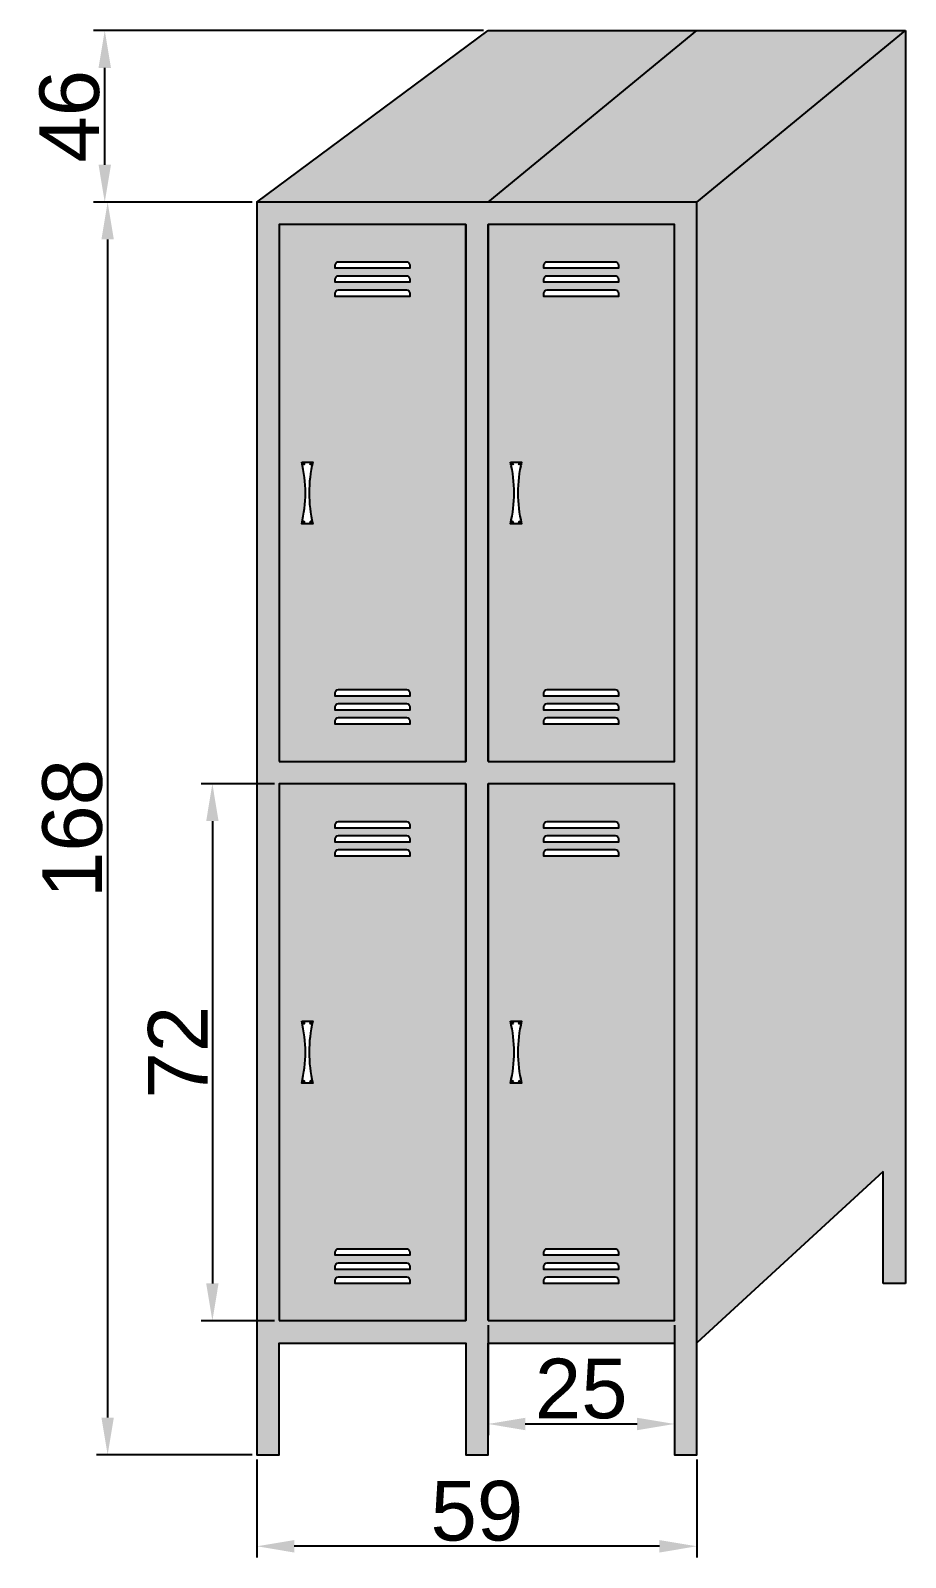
# Model space of a CAD drawing. Header units: millimetres. Extents: x 6614975 to 6624097, y 8742145 to 8746891.
# Drawn here: x 6615207.1 to 6615324.4, y 8744718.1 to 8744922.8 of the extents above; entities that cross this region are included whole.
import ezdxf

# ---------------------------------------------------------------- set-up
doc = ezdxf.new("R2010")
doc.units = ezdxf.units.MM
doc.styles.get("Standard").update_dxf_attribs({"font": 'arial.ttf'})
doc.dimstyles.new('ISO-25', dxfattribs={"dimtxt": 8, "dimasz": 5, "dimexe": 1.5, "dimexo": 0.625, "dimtad": 1, "dimtxsty": 'Standard', "dimcen": 2.5, "dimclrd": 1, "dimclre": 1, "dimclrt": 143, "dimadec": 0, "dimazin": 0, "dimtfac": 1, "dimtmove": 0, "dimatfit": 3, "dimfxl": 1, "dimarcsym": 0})

# ---------------------------------------------------------------- blocks, each defined once
blk = doc.blocks.new('*D230')
at = {"color": 1, "lineweight": -2, "transparency": 16777216}
for p, q in [((6615236.8, 8744899.84), (6615215.9, 8744899.84)), ((6615236.8, 8744731.84), (6615215.9, 8744731.84))]:
    blk.add_line(p, q, dxfattribs=at)
at = {"color": 1, "linetype": 'Continuous', "lineweight": -2, "transparency": 16777216}
blk.add_line((6615217.4, 8744894.84), (6615217.4, 8744736.84), dxfattribs=at)
at = {"color": 1, "transparency": 16777216}
for points in [[(6615216.57, 8744894.84), (6615218.23, 8744894.84), (6615217.4, 8744899.84)], [(6615216.57, 8744736.84), (6615218.23, 8744736.84), (6615217.4, 8744731.84)]]:
    blk.add_solid(points, dxfattribs=at)
at = {"layer": 'Defpoints', "color": 0, "transparency": 16777216}
for p in [(6615237.43, 8744899.84), (6615217.4, 8744731.84), (6615237.43, 8744731.84)]:
    blk.add_point(p, dxfattribs=at)
at = {"color": 143, "transparency": 16777216, "insert": (6615212.69, 8744815.84), "char_height": 8, "attachment_point": 5, "rotation": 90}
blk.add_mtext('168', dxfattribs=at)
blk = doc.blocks.new('*D231')
at = {"color": 1, "lineweight": -2, "transparency": 16777216}
for p, q in [((6615267.8, 8744922.84), (6615215.51, 8744922.84)), ((6615236.8, 8744899.84), (6615215.51, 8744899.84))]:
    blk.add_line(p, q, dxfattribs=at)
at = {"color": 1, "linetype": 'Continuous', "lineweight": -2, "transparency": 16777216}
blk.add_line((6615217.01, 8744904.84), (6615217.01, 8744917.84), dxfattribs=at)
at = {"color": 1, "transparency": 16777216}
for points in [[(6615216.18, 8744917.84), (6615217.85, 8744917.84), (6615217.01, 8744922.84)], [(6615216.18, 8744904.84), (6615217.85, 8744904.84), (6615217.01, 8744899.84)]]:
    blk.add_solid(points, dxfattribs=at)
at = {"layer": 'Defpoints', "color": 0, "transparency": 16777216}
for p in [(6615217.01, 8744922.84), (6615268.43, 8744922.84), (6615237.43, 8744899.84)]:
    blk.add_point(p, dxfattribs=at)
at = {"color": 143, "transparency": 16777216, "insert": (6615212.3, 8744911.34), "char_height": 8, "attachment_point": 5, "rotation": 90}
blk.add_mtext('46', dxfattribs=at)
blk = doc.blocks.new('*D232')
at = {"color": 1, "lineweight": -2, "transparency": 16777216}
for p, q in [((6615237.43, 8744731.22), (6615237.43, 8744718.09)), ((6615296.43, 8744731.22), (6615296.43, 8744718.09))]:
    blk.add_line(p, q, dxfattribs=at)
at = {"color": 1, "linetype": 'Continuous', "lineweight": -2, "transparency": 16777216}
blk.add_line((6615291.43, 8744719.59), (6615242.43, 8744719.59), dxfattribs=at)
at = {"color": 1, "transparency": 16777216}
for points in [[(6615242.43, 8744720.42), (6615242.43, 8744718.75), (6615237.43, 8744719.59)], [(6615291.43, 8744720.42), (6615291.43, 8744718.75), (6615296.43, 8744719.59)]]:
    blk.add_solid(points, dxfattribs=at)
at = {"layer": 'Defpoints', "color": 0, "transparency": 16777216}
for p in [(6615237.43, 8744731.84), (6615296.43, 8744731.84), (6615237.43, 8744719.59)]:
    blk.add_point(p, dxfattribs=at)
at = {"color": 143, "transparency": 16777216, "insert": (6615266.93, 8744724.3), "char_height": 8, "attachment_point": 5}
blk.add_mtext('59', dxfattribs=at)
blk = doc.blocks.new('*D233')
at = {"color": 1, "lineweight": -2, "transparency": 16777216}
for p, q in [((6615239.8, 8744821.84), (6615229.95, 8744821.84)), ((6615239.8, 8744749.84), (6615229.95, 8744749.84))]:
    blk.add_line(p, q, dxfattribs=at)
at = {"color": 1, "linetype": 'Continuous', "lineweight": -2, "transparency": 16777216}
blk.add_line((6615231.45, 8744816.84), (6615231.45, 8744754.84), dxfattribs=at)
at = {"color": 1, "transparency": 16777216}
for points in [[(6615230.62, 8744816.84), (6615232.28, 8744816.84), (6615231.45, 8744821.84)], [(6615230.62, 8744754.84), (6615232.28, 8744754.84), (6615231.45, 8744749.84)]]:
    blk.add_solid(points, dxfattribs=at)
at = {"layer": 'Defpoints', "color": 0, "transparency": 16777216}
for p in [(6615240.43, 8744821.84), (6615231.45, 8744749.84), (6615240.43, 8744749.84)]:
    blk.add_point(p, dxfattribs=at)
at = {"color": 143, "transparency": 16777216, "insert": (6615226.81, 8744785.84), "char_height": 8, "attachment_point": 5, "rotation": 90}
blk.add_mtext('72', dxfattribs=at)
blk = doc.blocks.new('*D234')
at = {"color": 1, "lineweight": -2, "transparency": 16777216}
for p, q in [((6615268.43, 8744749.22), (6615268.43, 8744734.49)), ((6615293.43, 8744749.22), (6615293.43, 8744734.49))]:
    blk.add_line(p, q, dxfattribs=at)
at = {"color": 1, "linetype": 'Continuous', "lineweight": -2, "transparency": 16777216}
blk.add_line((6615273.43, 8744735.99), (6615288.43, 8744735.99), dxfattribs=at)
at = {"color": 1, "transparency": 16777216}
for points in [[(6615273.43, 8744736.82), (6615273.43, 8744735.15), (6615268.43, 8744735.99)], [(6615288.43, 8744736.82), (6615288.43, 8744735.15), (6615293.43, 8744735.99)]]:
    blk.add_solid(points, dxfattribs=at)
at = {"layer": 'Defpoints', "color": 0, "transparency": 16777216}
for p in [(6615268.43, 8744749.84), (6615293.43, 8744749.84), (6615293.43, 8744735.99)]:
    blk.add_point(p, dxfattribs=at)
at = {"color": 143, "transparency": 16777216, "insert": (6615280.93, 8744740.69), "char_height": 8, "attachment_point": 5}
blk.add_mtext('25', dxfattribs=at)

msp = doc.modelspace()

# ---------------------------------------------------------------- hatches: boundary and pattern name
at = {"true_color": 0x636466}
h = msp.add_hatch(color=251, dxfattribs=at)
h.dxf.hatch_style = 1
h.paths.add_polyline_path([(6615296.429, 8744922.843), (6615268.429, 8744922.843), (6615237.429, 8744899.843), (6615268.429, 8744899.843)])
h = msp.add_hatch(color=251, dxfattribs=at)
h.dxf.hatch_style = 1
h.paths.add_polyline_path([(6615324.429, 8744922.843), (6615296.429, 8744922.843), (6615268.429, 8744899.843), (6615296.429, 8744899.843)])
h = msp.add_hatch(color=251, dxfattribs=at)
h.dxf.hatch_style = 1
h.paths.add_polyline_path([(6615324.429, 8744922.843), (6615296.429, 8744899.843), (6615296.429, 8744746.851), (6615321.429, 8744769.843), (6615321.429, 8744754.843), (6615324.429, 8744754.843)])
h = msp.add_hatch(color=251, dxfattribs=at)
h.dxf.hatch_style = 1
h.paths.add_polyline_path([(6615296.429, 8744899.843), (6615265.429, 8744899.843), (6615237.429, 8744899.843), (6615237.429, 8744731.843), (6615240.429, 8744731.843), (6615240.429, 8744746.843), (6615265.429, 8744746.843), (6615265.429, 8744731.843), (6615268.429, 8744731.843), (6615268.429, 8744746.843), (6615293.429, 8744746.843), (6615293.429, 8744731.843), (6615296.429, 8744731.843)])
h.paths.add_polyline_path([(6615265.429, 8744824.843), (6615240.429, 8744824.843), (6615240.429, 8744896.843), (6615265.429, 8744896.843)], flags=16)
h.paths.add_polyline_path([(6615268.429, 8744896.843), (6615293.429, 8744896.843), (6615293.429, 8744824.843), (6615268.429, 8744824.843)], flags=16)
h.paths.add_polyline_path([(6615257.929, 8744889.521), (6615257.929, 8744889.081), (6615247.929, 8744889.081), (6615247.929, 8744889.521, -0.4142136), (6615248.369, 8744889.962), (6615257.488, 8744889.962, -0.4142136)], flags=0)
h.paths.add_polyline_path([(6615257.929, 8744890.962), (6615247.929, 8744890.962), (6615247.929, 8744891.402, -0.4142136), (6615248.369, 8744891.843), (6615257.488, 8744891.843, -0.4142136), (6615257.929, 8744891.402)], flags=0)
h.paths.add_polyline_path([(6615257.929, 8744887.64), (6615257.929, 8744887.2), (6615247.929, 8744887.2), (6615247.929, 8744887.64, -0.4142136), (6615248.369, 8744888.081), (6615257.488, 8744888.081, -0.4142136)], flags=0)
h.paths.add_polyline_path([(6615275.929, 8744889.521, -0.4142136), (6615276.369, 8744889.962), (6615285.488, 8744889.962, -0.4142136), (6615285.929, 8744889.521), (6615285.929, 8744889.081), (6615275.929, 8744889.081)], flags=0)
h.paths.add_polyline_path([(6615275.929, 8744890.962), (6615275.929, 8744891.402, -0.4142136), (6615276.369, 8744891.843), (6615285.488, 8744891.843, -0.4142136), (6615285.929, 8744891.402), (6615285.929, 8744890.962)], flags=0)
h.paths.add_polyline_path([(6615276.369, 8744888.081), (6615285.488, 8744888.081, -0.4142136), (6615285.929, 8744887.64), (6615285.929, 8744887.2), (6615275.929, 8744887.2), (6615275.929, 8744887.64, -0.4142136)], flags=0)
h.paths.add_polyline_path([(6615271.429, 8744864.984), (6615272.929, 8744864.984, 0.1207329), (6615272.929, 8744856.701), (6615271.429, 8744856.701, 0.1207294)], flags=0)
h.paths.add_polyline_path([(6615271.779, 8744864.734, -1), (6615271.579, 8744864.734, -1)], flags=0)
h.paths.add_polyline_path([(6615272.779, 8744864.734, -1), (6615272.579, 8744864.734, -1)], flags=0)
h.paths.add_polyline_path([(6615244.929, 8744864.984, 0.1207329), (6615244.929, 8744856.701), (6615243.429, 8744856.701, 0.1207294), (6615243.429, 8744864.984)], flags=0)
h.paths.add_polyline_path([(6615244.779, 8744864.734, -1), (6615244.579, 8744864.734, -1)], flags=0)
h.paths.add_polyline_path([(6615271.779, 8744856.951, -1), (6615271.579, 8744856.951, -1)], flags=0)
h.paths.add_polyline_path([(6615272.779, 8744856.951, -1), (6615272.579, 8744856.951, -1)], flags=0)
h.paths.add_polyline_path([(6615243.779, 8744864.734, -1), (6615243.579, 8744864.734, -1)], flags=0)
h.paths.add_polyline_path([(6615244.779, 8744856.951, -1), (6615244.579, 8744856.951, -1)], flags=0)
h.paths.add_polyline_path([(6615243.779, 8744856.951, -1), (6615243.579, 8744856.951, -1)], flags=0)
h.paths.add_polyline_path([(6615257.929, 8744834.045), (6615257.929, 8744833.605), (6615247.929, 8744833.605), (6615247.929, 8744834.045, -0.4142136), (6615248.369, 8744834.486), (6615257.488, 8744834.486, -0.4142136)], flags=0)
h.paths.add_polyline_path([(6615276.369, 8744834.486), (6615285.488, 8744834.486, -0.4142136), (6615285.929, 8744834.045), (6615285.929, 8744833.605), (6615275.929, 8744833.605), (6615275.929, 8744834.045, -0.4142136)], flags=0)
h.paths.add_polyline_path([(6615257.929, 8744832.164), (6615257.929, 8744831.724), (6615247.929, 8744831.724), (6615247.929, 8744832.164, -0.4142136), (6615248.369, 8744832.605), (6615257.488, 8744832.605, -0.4142136)], flags=0)
h.paths.add_polyline_path([(6615276.369, 8744832.605), (6615285.488, 8744832.605, -0.4142136), (6615285.929, 8744832.164), (6615285.929, 8744831.724), (6615275.929, 8744831.724), (6615275.929, 8744832.164, -0.4142136)], flags=0)
h.paths.add_polyline_path([(6615257.929, 8744830.283), (6615257.929, 8744829.843), (6615247.929, 8744829.843), (6615247.929, 8744830.283, -0.4142136), (6615248.369, 8744830.724), (6615257.488, 8744830.724, -0.4142136)], flags=0)
h.paths.add_polyline_path([(6615276.369, 8744830.724), (6615285.488, 8744830.724, -0.4142136), (6615285.929, 8744830.283), (6615285.929, 8744829.843), (6615275.929, 8744829.843), (6615275.929, 8744830.283, -0.4142136)], flags=0)
h.paths.add_polyline_path([(6615265.429, 8744821.843), (6615265.429, 8744749.843), (6615240.429, 8744749.843), (6615240.429, 8744821.843)], flags=16)
h.paths.add_polyline_path([(6615268.429, 8744821.843), (6615293.429, 8744821.843), (6615293.429, 8744749.843), (6615268.429, 8744749.843)], flags=16)
h.paths.add_polyline_path([(6615257.929, 8744816.338), (6615257.929, 8744815.898), (6615247.929, 8744815.898), (6615247.929, 8744816.338, -0.4142136), (6615248.369, 8744816.779), (6615257.488, 8744816.779, -0.4142136)], flags=0)
h.paths.add_polyline_path([(6615276.369, 8744816.779), (6615285.488, 8744816.779, -0.4142136), (6615285.929, 8744816.338), (6615285.929, 8744815.898), (6615275.929, 8744815.898), (6615275.929, 8744816.338, -0.4142136)], flags=0)
h.paths.add_polyline_path([(6615257.929, 8744814.457), (6615257.929, 8744814.017), (6615247.929, 8744814.017), (6615247.929, 8744814.457, -0.4142136), (6615248.369, 8744814.898), (6615257.488, 8744814.898, -0.4142136)], flags=0)
h.paths.add_polyline_path([(6615276.369, 8744814.898), (6615285.488, 8744814.898, -0.4142136), (6615285.929, 8744814.457), (6615285.929, 8744814.017), (6615275.929, 8744814.017), (6615275.929, 8744814.457, -0.4142136)], flags=0)
h.paths.add_polyline_path([(6615257.929, 8744812.576), (6615257.929, 8744812.136), (6615247.929, 8744812.136), (6615247.929, 8744812.576, -0.4142136), (6615248.369, 8744813.017), (6615257.488, 8744813.017, -0.4142136)], flags=0)
h.paths.add_polyline_path([(6615276.369, 8744813.017), (6615285.488, 8744813.017, -0.4142136), (6615285.929, 8744812.576), (6615285.929, 8744812.136), (6615275.929, 8744812.136), (6615275.929, 8744812.576, -0.4142136)], flags=0)
h.paths.add_polyline_path([(6615271.429, 8744789.984), (6615272.929, 8744789.984, 0.1207012), (6615272.929, 8744781.701), (6615271.429, 8744781.701, 0.120703)], flags=0)
h.paths.add_polyline_path([(6615271.779, 8744789.734, -1), (6615271.579, 8744789.734, -1)], flags=0)
h.paths.add_polyline_path([(6615272.779, 8744789.734, -1), (6615272.579, 8744789.734, -1)], flags=0)
h.paths.add_polyline_path([(6615244.929, 8744789.984, 0.1207012), (6615244.929, 8744781.701), (6615243.429, 8744781.701, 0.120703), (6615243.429, 8744789.984)], flags=0)
h.paths.add_polyline_path([(6615244.779, 8744789.734, -1), (6615244.579, 8744789.734, -1)], flags=0)
h.paths.add_polyline_path([(6615243.779, 8744789.734, -1), (6615243.579, 8744789.734, -1)], flags=0)
h.paths.add_polyline_path([(6615271.779, 8744781.951, -1), (6615271.579, 8744781.951, -1)], flags=0)
h.paths.add_polyline_path([(6615272.779, 8744781.951, -1), (6615272.579, 8744781.951, -1)], flags=0)
h.paths.add_polyline_path([(6615244.779, 8744781.951, -1), (6615244.579, 8744781.951, -1)], flags=0)
h.paths.add_polyline_path([(6615243.779, 8744781.951, -1), (6615243.579, 8744781.951, -1)], flags=0)
h.paths.add_polyline_path([(6615257.488, 8744759.486, -0.4142136), (6615257.929, 8744759.045), (6615257.929, 8744758.605), (6615247.929, 8744758.605), (6615247.929, 8744759.045, -0.4142136), (6615248.369, 8744759.486)], flags=0)
h.paths.add_polyline_path([(6615276.369, 8744759.486), (6615285.488, 8744759.486, -0.4142136), (6615285.929, 8744759.045), (6615285.929, 8744758.605), (6615275.929, 8744758.605), (6615275.929, 8744759.045, -0.4142136)], flags=0)
h.paths.add_polyline_path([(6615257.488, 8744757.605, -0.4142136), (6615257.929, 8744757.164), (6615257.929, 8744756.724), (6615247.929, 8744756.724), (6615247.929, 8744757.164, -0.4142136), (6615248.369, 8744757.605)], flags=0)
h.paths.add_polyline_path([(6615276.369, 8744757.605), (6615285.488, 8744757.605, -0.4142136), (6615285.929, 8744757.164), (6615285.929, 8744756.724), (6615275.929, 8744756.724), (6615275.929, 8744757.164, -0.4142136)], flags=0)
h.paths.add_polyline_path([(6615257.488, 8744755.724, -0.4142136), (6615257.929, 8744755.283), (6615257.929, 8744754.843), (6615247.929, 8744754.843), (6615247.929, 8744755.283, -0.4142136), (6615248.369, 8744755.724)], flags=0)
h.paths.add_polyline_path([(6615276.369, 8744755.724), (6615285.488, 8744755.724, -0.4142136), (6615285.929, 8744755.283), (6615285.929, 8744754.843), (6615275.929, 8744754.843), (6615275.929, 8744755.283, -0.4142136)], flags=0)
h = msp.add_hatch(color=251, dxfattribs=at)
h.dxf.hatch_style = 1
h.paths.add_polyline_path([(6615265.429, 8744896.843), (6615240.429, 8744896.843), (6615240.429, 8744824.843), (6615265.429, 8744824.843)])
h.paths.add_polyline_path([(6615257.929, 8744887.2), (6615247.929, 8744887.2), (6615247.929, 8744887.64, -0.4142136), (6615248.369, 8744888.081), (6615257.488, 8744888.081, -0.4142136), (6615257.929, 8744887.64)], flags=16)
h.paths.add_polyline_path([(6615257.929, 8744889.081), (6615247.929, 8744889.081), (6615247.929, 8744889.521, -0.4142136), (6615248.369, 8744889.962), (6615257.488, 8744889.962, -0.4142136), (6615257.929, 8744889.521)], flags=16)
h.paths.add_polyline_path([(6615257.929, 8744890.962), (6615247.929, 8744890.962), (6615247.929, 8744891.402, -0.4142136), (6615248.369, 8744891.843), (6615257.488, 8744891.843, -0.4142136), (6615257.929, 8744891.402)], flags=16)
h.paths.add_polyline_path([(6615244.929, 8744864.984, 0.1207329), (6615244.929, 8744856.701), (6615243.429, 8744856.701, 0.1207294), (6615243.429, 8744864.984)], flags=16)
h.paths.add_polyline_path([(6615244.779, 8744864.734, -1), (6615244.579, 8744864.734, -1)], flags=0)
h.paths.add_polyline_path([(6615243.779, 8744864.734, -1), (6615243.579, 8744864.734, -1)], flags=0)
h.paths.add_polyline_path([(6615244.779, 8744856.951, -1), (6615244.579, 8744856.951, -1)], flags=0)
h.paths.add_polyline_path([(6615243.779, 8744856.951, -1), (6615243.579, 8744856.951, -1)], flags=0)
h.paths.add_polyline_path([(6615257.488, 8744834.486, -0.4142136), (6615257.929, 8744834.045), (6615257.929, 8744833.605), (6615247.929, 8744833.605), (6615247.929, 8744834.045, -0.4142136), (6615248.369, 8744834.486)], flags=16)
h.paths.add_polyline_path([(6615257.488, 8744832.605, -0.4142136), (6615257.929, 8744832.164), (6615257.929, 8744831.724), (6615247.929, 8744831.724), (6615247.929, 8744832.164, -0.4142136), (6615248.369, 8744832.605)], flags=16)
h.paths.add_polyline_path([(6615257.488, 8744830.724, -0.4142136), (6615257.929, 8744830.283), (6615257.929, 8744829.843), (6615247.929, 8744829.843), (6615247.929, 8744830.283, -0.4142136), (6615248.369, 8744830.724)], flags=16)
h = msp.add_hatch(color=251, dxfattribs=at)
h.dxf.hatch_style = 1
h.paths.add_polyline_path([(6615293.429, 8744896.843), (6615268.429, 8744896.843), (6615268.429, 8744824.843), (6615293.429, 8744824.843)])
h.paths.add_polyline_path([(6615275.929, 8744887.2), (6615275.929, 8744887.64, -0.4142136), (6615276.369, 8744888.081), (6615285.488, 8744888.081, -0.4142136), (6615285.929, 8744887.64), (6615285.929, 8744887.2)], flags=16)
h.paths.add_polyline_path([(6615275.929, 8744889.081), (6615275.929, 8744889.521, -0.4142136), (6615276.369, 8744889.962), (6615285.488, 8744889.962, -0.4142136), (6615285.929, 8744889.521), (6615285.929, 8744889.081)], flags=16)
h.paths.add_polyline_path([(6615275.929, 8744890.962), (6615275.929, 8744891.402, -0.4142136), (6615276.369, 8744891.843), (6615285.488, 8744891.843, -0.4142136), (6615285.929, 8744891.402), (6615285.929, 8744890.962)], flags=16)
h.paths.add_polyline_path([(6615272.929, 8744864.984, 0.1207329), (6615272.929, 8744856.701), (6615271.429, 8744856.701, 0.1207294), (6615271.429, 8744864.984)], flags=16)
h.paths.add_polyline_path([(6615272.779, 8744864.734, -1), (6615272.579, 8744864.734, -1)], flags=0)
h.paths.add_polyline_path([(6615271.779, 8744864.734, -1), (6615271.579, 8744864.734, -1)], flags=0)
h.paths.add_polyline_path([(6615272.779, 8744856.951, -1), (6615272.579, 8744856.951, -1)], flags=0)
h.paths.add_polyline_path([(6615271.779, 8744856.951, -1), (6615271.579, 8744856.951, -1)], flags=0)
h.paths.add_polyline_path([(6615276.369, 8744834.486), (6615285.488, 8744834.486, -0.4142136), (6615285.929, 8744834.045), (6615285.929, 8744833.605), (6615275.929, 8744833.605), (6615275.929, 8744834.045, -0.4142136)], flags=16)
h.paths.add_polyline_path([(6615276.369, 8744832.605), (6615285.488, 8744832.605, -0.4142136), (6615285.929, 8744832.164), (6615285.929, 8744831.724), (6615275.929, 8744831.724), (6615275.929, 8744832.164, -0.4142136)], flags=16)
h.paths.add_polyline_path([(6615276.369, 8744830.724), (6615285.488, 8744830.724, -0.4142136), (6615285.929, 8744830.283), (6615285.929, 8744829.843), (6615275.929, 8744829.843), (6615275.929, 8744830.283, -0.4142136)], flags=16)
h = msp.add_hatch(color=251, dxfattribs=at)
h.dxf.hatch_style = 1
h.paths.add_polyline_path([(6615265.429, 8744821.843), (6615240.429, 8744821.843), (6615240.429, 8744749.843), (6615265.429, 8744749.843)])
h.paths.add_polyline_path([(6615244.929, 8744781.701), (6615243.429, 8744781.701, 0.120703), (6615243.429, 8744789.984), (6615244.929, 8744789.984, 0.1207012)], flags=16)
h.paths.add_polyline_path([(6615244.579, 8744781.951, -1), (6615244.779, 8744781.951, -1)], flags=0)
h.paths.add_polyline_path([(6615243.579, 8744781.951, -1), (6615243.779, 8744781.951, -1)], flags=0)
h.paths.add_polyline_path([(6615244.579, 8744789.734, -1), (6615244.779, 8744789.734, -1)], flags=0)
h.paths.add_polyline_path([(6615243.579, 8744789.734, -1), (6615243.779, 8744789.734, -1)], flags=0)
h.paths.add_polyline_path([(6615257.488, 8744759.486, -0.4142136), (6615257.929, 8744759.045), (6615257.929, 8744758.605), (6615247.929, 8744758.605), (6615247.929, 8744759.045, -0.4142136), (6615248.369, 8744759.486)], flags=16)
h.paths.add_polyline_path([(6615257.488, 8744757.605, -0.4142136), (6615257.929, 8744757.164), (6615257.929, 8744756.724), (6615247.929, 8744756.724), (6615247.929, 8744757.164, -0.4142136), (6615248.369, 8744757.605)], flags=16)
h.paths.add_polyline_path([(6615257.488, 8744755.724, -0.4142136), (6615257.929, 8744755.283), (6615257.929, 8744754.843), (6615247.929, 8744754.843), (6615247.929, 8744755.283, -0.4142136), (6615248.369, 8744755.724)], flags=16)
h.paths.add_polyline_path([(6615247.929, 8744812.136), (6615247.929, 8744812.576, -0.4142136), (6615248.369, 8744813.017), (6615257.488, 8744813.017, -0.4142136), (6615257.929, 8744812.576), (6615257.929, 8744812.136)], flags=16)
h.paths.add_polyline_path([(6615247.929, 8744814.017), (6615247.929, 8744814.457, -0.4142136), (6615248.369, 8744814.898), (6615257.488, 8744814.898, -0.4142136), (6615257.929, 8744814.457), (6615257.929, 8744814.017)], flags=16)
h.paths.add_polyline_path([(6615247.929, 8744815.898), (6615247.929, 8744816.338, -0.4142136), (6615248.369, 8744816.779), (6615257.488, 8744816.779, -0.4142136), (6615257.929, 8744816.338), (6615257.929, 8744815.898)], flags=16)
h = msp.add_hatch(color=251, dxfattribs=at)
h.dxf.hatch_style = 1
h.paths.add_polyline_path([(6615293.429, 8744821.843), (6615268.429, 8744821.843), (6615268.429, 8744749.843), (6615293.429, 8744749.843)])
h.paths.add_polyline_path([(6615272.929, 8744781.701), (6615271.429, 8744781.701, 0.120703), (6615271.429, 8744789.984), (6615272.929, 8744789.984, 0.1207012)], flags=16)
h.paths.add_polyline_path([(6615272.579, 8744781.951, -1), (6615272.779, 8744781.951, -1)], flags=0)
h.paths.add_polyline_path([(6615271.579, 8744781.951, -1), (6615271.779, 8744781.951, -1)], flags=0)
h.paths.add_polyline_path([(6615272.579, 8744789.734, -1), (6615272.779, 8744789.734, -1)], flags=0)
h.paths.add_polyline_path([(6615271.579, 8744789.734, -1), (6615271.779, 8744789.734, -1)], flags=0)
h.paths.add_polyline_path([(6615276.369, 8744759.486), (6615285.488, 8744759.486, -0.4142136), (6615285.929, 8744759.045), (6615285.929, 8744758.605), (6615275.929, 8744758.605), (6615275.929, 8744759.045, -0.4142136)], flags=16)
h.paths.add_polyline_path([(6615276.369, 8744757.605), (6615285.488, 8744757.605, -0.4142136), (6615285.929, 8744757.164), (6615285.929, 8744756.724), (6615275.929, 8744756.724), (6615275.929, 8744757.164, -0.4142136)], flags=16)
h.paths.add_polyline_path([(6615276.369, 8744755.724), (6615285.488, 8744755.724, -0.4142136), (6615285.929, 8744755.283), (6615285.929, 8744754.843), (6615275.929, 8744754.843), (6615275.929, 8744755.283, -0.4142136)], flags=16)
h.paths.add_polyline_path([(6615275.929, 8744812.136), (6615275.929, 8744812.576, -0.4142136), (6615276.369, 8744813.017), (6615285.488, 8744813.017, -0.4142136), (6615285.929, 8744812.576), (6615285.929, 8744812.136)], flags=16)
h.paths.add_polyline_path([(6615275.929, 8744814.017), (6615275.929, 8744814.457, -0.4142136), (6615276.369, 8744814.898), (6615285.488, 8744814.898, -0.4142136), (6615285.929, 8744814.457), (6615285.929, 8744814.017)], flags=16)
h.paths.add_polyline_path([(6615275.929, 8744815.898), (6615275.929, 8744816.338, -0.4142136), (6615276.369, 8744816.779), (6615285.488, 8744816.779, -0.4142136), (6615285.929, 8744816.338), (6615285.929, 8744815.898)], flags=16)

# ---------------------------------------------------------------- linework, layer by layer
at = {"color": 7, "true_color": 0xffffff}
for p, q in [((6615237.429, 8744899.843), (6615268.429, 8744922.843)), ((6615268.429, 8744922.843), (6615324.429, 8744922.843)), ((6615268.429, 8744899.843), (6615296.429, 8744922.843)), ((6615296.429, 8744899.843), (6615324.429, 8744922.843)), ((6615324.429, 8744922.843), (6615324.429, 8744754.843)), ((6615321.429, 8744769.843), (6615296.429, 8744746.851)), ((6615321.429, 8744754.843), (6615321.429, 8744769.843)), ((6615324.429, 8744754.843), (6615321.429, 8744754.843))]:
    msp.add_line(p, q, dxfattribs=at)
for p, q in [((6615243.579, 8744864.734), (6615243.779, 8744864.734)), ((6615243.679, 8744864.834), (6615243.679, 8744864.634)), ((6615244.579, 8744864.734), (6615244.779, 8744864.734)), ((6615244.679, 8744864.834), (6615244.679, 8744864.634)), ((6615271.579, 8744864.734), (6615271.779, 8744864.734)), ((6615271.679, 8744864.834), (6615271.679, 8744864.634)), ((6615272.579, 8744864.734), (6615272.779, 8744864.734)), ((6615272.679, 8744864.834), (6615272.679, 8744864.634)), ((6615243.579, 8744856.951), (6615243.779, 8744856.951)), ((6615243.679, 8744857.051), (6615243.679, 8744856.851)), ((6615244.579, 8744856.951), (6615244.779, 8744856.951)), ((6615244.679, 8744857.051), (6615244.679, 8744856.851)), ((6615271.579, 8744856.951), (6615271.779, 8744856.951)), ((6615271.679, 8744857.051), (6615271.679, 8744856.851)), ((6615272.579, 8744856.951), (6615272.779, 8744856.951)), ((6615272.679, 8744857.051), (6615272.679, 8744856.851)), ((6615243.579, 8744789.734), (6615243.779, 8744789.734)), ((6615243.679, 8744789.834), (6615243.679, 8744789.634)), ((6615244.579, 8744789.734), (6615244.779, 8744789.734)), ((6615244.679, 8744789.834), (6615244.679, 8744789.634)), ((6615271.579, 8744789.734), (6615271.779, 8744789.734)), ((6615271.679, 8744789.834), (6615271.679, 8744789.634)), ((6615272.579, 8744789.734), (6615272.779, 8744789.734)), ((6615272.679, 8744789.834), (6615272.679, 8744789.634)), ((6615243.579, 8744781.951), (6615243.779, 8744781.951)), ((6615243.679, 8744782.051), (6615243.679, 8744781.851)), ((6615244.579, 8744781.951), (6615244.779, 8744781.951)), ((6615244.679, 8744782.051), (6615244.679, 8744781.851)), ((6615271.579, 8744781.951), (6615271.779, 8744781.951)), ((6615271.679, 8744782.051), (6615271.679, 8744781.851)), ((6615272.579, 8744781.951), (6615272.779, 8744781.951)), ((6615272.679, 8744782.051), (6615272.679, 8744781.851))]:
    msp.add_line(p, q)
for points in [[(6615268.429, 8744899.843), (6615237.429, 8744899.843), (6615237.429, 8744731.843), (6615240.429, 8744731.843), (6615240.429, 8744746.843), (6615265.429, 8744746.843), (6615265.429, 8744731.843), (6615268.429, 8744731.843), (6615268.429, 8744746.843)], [(6615265.429, 8744746.843), (6615265.429, 8744731.843), (6615268.429, 8744731.843), (6615268.429, 8744746.843), (6615293.429, 8744746.843), (6615293.429, 8744731.843), (6615296.429, 8744731.843), (6615296.429, 8744899.843), (6615265.429, 8744899.843)], [(6615265.429, 8744896.843), (6615265.429, 8744824.843)], [(6615268.429, 8744824.843), (6615268.429, 8744896.843)], [(6615265.429, 8744821.843), (6615265.429, 8744749.843)], [(6615268.429, 8744749.843), (6615268.429, 8744821.843)]]:
    msp.add_lwpolyline(points)
for points in [[(6615240.429, 8744824.843), (6615265.429, 8744824.843), (6615265.429, 8744896.843), (6615240.429, 8744896.843)], [(6615268.429, 8744824.843), (6615293.429, 8744824.843), (6615293.429, 8744896.843), (6615268.429, 8744896.843)], [(6615240.429, 8744749.843), (6615265.429, 8744749.843), (6615265.429, 8744821.843), (6615240.429, 8744821.843)], [(6615268.429, 8744749.843), (6615293.429, 8744749.843), (6615293.429, 8744821.843), (6615268.429, 8744821.843)]]:
    msp.add_lwpolyline(points, close=True)
for points in [[(6615257.929, 8744891.402), (6615257.929, 8744890.962), (6615247.929, 8744890.962), (6615247.929, 8744891.402, -0.4142136), (6615248.369, 8744891.843), (6615257.488, 8744891.843, -0.4142136)], [(6615257.929, 8744889.521), (6615257.929, 8744889.081), (6615247.929, 8744889.081), (6615247.929, 8744889.521, -0.4142136), (6615248.369, 8744889.962), (6615257.488, 8744889.962, -0.4142136)], [(6615285.929, 8744891.402), (6615285.929, 8744890.962), (6615275.929, 8744890.962), (6615275.929, 8744891.402, -0.4142136), (6615276.369, 8744891.843), (6615285.488, 8744891.843, -0.4142136)], [(6615285.929, 8744889.521), (6615285.929, 8744889.081), (6615275.929, 8744889.081), (6615275.929, 8744889.521, -0.4142136), (6615276.369, 8744889.962), (6615285.488, 8744889.962, -0.4142136)], [(6615257.929, 8744887.64), (6615257.929, 8744887.2), (6615247.929, 8744887.2), (6615247.929, 8744887.64, -0.4142136), (6615248.369, 8744888.081), (6615257.488, 8744888.081, -0.4142136)], [(6615285.929, 8744887.64), (6615285.929, 8744887.2), (6615275.929, 8744887.2), (6615275.929, 8744887.64, -0.4142136), (6615276.369, 8744888.081), (6615285.488, 8744888.081, -0.4142136)], [(6615243.429, 8744864.984), (6615244.929, 8744864.984, 0.1207329), (6615244.929, 8744856.701), (6615243.429, 8744856.701, 0.1207294)], [(6615271.429, 8744864.984), (6615272.929, 8744864.984, 0.1207329), (6615272.929, 8744856.701), (6615271.429, 8744856.701, 0.1207294)], [(6615257.929, 8744834.045), (6615257.929, 8744833.605), (6615247.929, 8744833.605), (6615247.929, 8744834.045, -0.4142136), (6615248.369, 8744834.486), (6615257.488, 8744834.486, -0.4142136)], [(6615257.929, 8744832.164), (6615257.929, 8744831.724), (6615247.929, 8744831.724), (6615247.929, 8744832.164, -0.4142136), (6615248.369, 8744832.605), (6615257.488, 8744832.605, -0.4142136)], [(6615285.929, 8744834.045), (6615285.929, 8744833.605), (6615275.929, 8744833.605), (6615275.929, 8744834.045, -0.4142136), (6615276.369, 8744834.486), (6615285.488, 8744834.486, -0.4142136)], [(6615285.929, 8744832.164), (6615285.929, 8744831.724), (6615275.929, 8744831.724), (6615275.929, 8744832.164, -0.4142136), (6615276.369, 8744832.605), (6615285.488, 8744832.605, -0.4142136)], [(6615257.929, 8744830.283), (6615257.929, 8744829.843), (6615247.929, 8744829.843), (6615247.929, 8744830.283, -0.4142136), (6615248.369, 8744830.724), (6615257.488, 8744830.724, -0.4142136)], [(6615285.929, 8744830.283), (6615285.929, 8744829.843), (6615275.929, 8744829.843), (6615275.929, 8744830.283, -0.4142136), (6615276.369, 8744830.724), (6615285.488, 8744830.724, -0.4142136)], [(6615257.929, 8744816.338), (6615257.929, 8744815.898), (6615247.929, 8744815.898), (6615247.929, 8744816.338, -0.4142136), (6615248.369, 8744816.779), (6615257.488, 8744816.779, -0.4142136)], [(6615285.929, 8744816.338), (6615285.929, 8744815.898), (6615275.929, 8744815.898), (6615275.929, 8744816.338, -0.4142136), (6615276.369, 8744816.779), (6615285.488, 8744816.779, -0.4142136)], [(6615257.929, 8744814.457), (6615257.929, 8744814.017), (6615247.929, 8744814.017), (6615247.929, 8744814.457, -0.4142136), (6615248.369, 8744814.898), (6615257.488, 8744814.898, -0.4142136)], [(6615285.929, 8744814.457), (6615285.929, 8744814.017), (6615275.929, 8744814.017), (6615275.929, 8744814.457, -0.4142136), (6615276.369, 8744814.898), (6615285.488, 8744814.898, -0.4142136)], [(6615257.929, 8744812.576), (6615257.929, 8744812.136), (6615247.929, 8744812.136), (6615247.929, 8744812.576, -0.4142136), (6615248.369, 8744813.017), (6615257.488, 8744813.017, -0.4142136)], [(6615285.929, 8744812.576), (6615285.929, 8744812.136), (6615275.929, 8744812.136), (6615275.929, 8744812.576, -0.4142136), (6615276.369, 8744813.017), (6615285.488, 8744813.017, -0.4142136)], [(6615257.929, 8744759.045), (6615257.929, 8744758.605), (6615247.929, 8744758.605), (6615247.929, 8744759.045, -0.4142136), (6615248.369, 8744759.486), (6615257.488, 8744759.486, -0.4142136)], [(6615285.929, 8744759.045), (6615285.929, 8744758.605), (6615275.929, 8744758.605), (6615275.929, 8744759.045, -0.4142136), (6615276.369, 8744759.486), (6615285.488, 8744759.486, -0.4142136)], [(6615257.929, 8744757.164), (6615257.929, 8744756.724), (6615247.929, 8744756.724), (6615247.929, 8744757.164, -0.4142136), (6615248.369, 8744757.605), (6615257.488, 8744757.605, -0.4142136)], [(6615285.929, 8744757.164), (6615285.929, 8744756.724), (6615275.929, 8744756.724), (6615275.929, 8744757.164, -0.4142136), (6615276.369, 8744757.605), (6615285.488, 8744757.605, -0.4142136)], [(6615257.929, 8744755.283), (6615257.929, 8744754.843), (6615247.929, 8744754.843), (6615247.929, 8744755.283, -0.4142136), (6615248.369, 8744755.724), (6615257.488, 8744755.724, -0.4142136)], [(6615285.929, 8744755.283), (6615285.929, 8744754.843), (6615275.929, 8744754.843), (6615275.929, 8744755.283, -0.4142136), (6615276.369, 8744755.724), (6615285.488, 8744755.724, -0.4142136)]]:
    msp.add_lwpolyline(points, format="xyb", close=True)
for points in [[(6615243.429, 8744789.984), (6615244.929, 8744789.984, 0.1207012), (6615244.929, 8744781.701), (6615243.429, 8744781.701, 0.120703), (6615243.429, 8744789.984)], [(6615271.429, 8744789.984), (6615272.929, 8744789.984, 0.1207012), (6615272.929, 8744781.701), (6615271.429, 8744781.701, 0.120703), (6615271.429, 8744789.984)]]:
    msp.add_lwpolyline(points, format="xyb")
for centre in [(6615243.679, 8744864.734), (6615244.679, 8744864.734), (6615271.679, 8744864.734), (6615272.679, 8744864.734), (6615243.679, 8744856.951), (6615244.679, 8744856.951), (6615271.679, 8744856.951), (6615272.679, 8744856.951), (6615243.679, 8744789.734), (6615244.679, 8744789.734), (6615271.679, 8744789.734), (6615272.679, 8744789.734), (6615243.679, 8744781.951), (6615244.679, 8744781.951), (6615271.679, 8744781.951), (6615272.679, 8744781.951)]:
    msp.add_circle(centre, 0.1)

# ---------------------------------------------------------------- dimensions: what is measured, and where the dimension line sits
dim = msp.add_linear_dim(base=(6615217.013, 8744922.843), p1=(6615237.429, 8744899.843), p2=(6615268.429, 8744922.843), angle=90, text='46', dimstyle='ISO-25', dxfattribs=at)
dim.commit()
dim.dimension.update_dxf_attribs({"geometry": '*D231', "text_midpoint": (6615212.304, 8744911.343)})
for base, p1, p2, picture, middle in [((6615217.399, 8744731.843), (6615237.429, 8744899.843), (6615237.429, 8744731.843), '*D230', (6615212.689, 8744815.843)), ((6615231.45, 8744749.843), (6615240.429, 8744821.843), (6615240.429, 8744749.843), '*D233', (6615226.809, 8744785.843))]:
    dim = msp.add_linear_dim(base=base, p1=p1, p2=p2, angle=90, dimstyle='ISO-25', dxfattribs=at)
    dim.commit()
    dim.dimension.update_dxf_attribs({"geometry": picture, "text_midpoint": middle})
for base, p1, p2, picture, middle in [((6615293.429, 8744735.985), (6615268.429, 8744749.843), (6615293.429, 8744749.843), '*D234', (6615280.929, 8744740.695)), ((6615237.429, 8744719.588), (6615296.429, 8744731.843), (6615237.429, 8744731.843), '*D232', (6615266.929, 8744724.298))]:
    dim = msp.add_linear_dim(base=base, p1=p1, p2=p2, dimstyle='ISO-25', dxfattribs=at)
    dim.commit()
    dim.dimension.update_dxf_attribs({"geometry": picture, "text_midpoint": middle})

doc.saveas('drawing.dxf')
